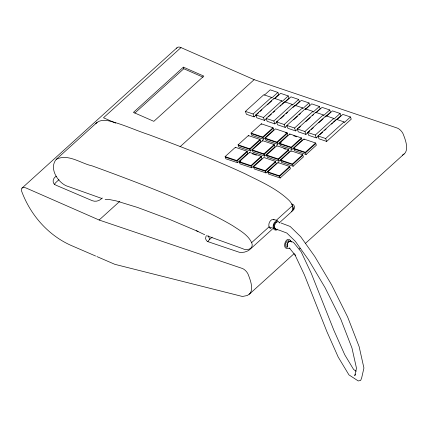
<?xml version="1.0" encoding="UTF-8"?>
<svg xmlns="http://www.w3.org/2000/svg" width="428" height="428" viewBox="0 0 428 428"><rect width="100%" height="100%" fill="white"/><g stroke="black" fill="none" stroke-linecap="round" stroke-linejoin="round"><path stroke-width="0.64" d="M355.395 374.131L354.78 375.725L356.487 368.246L351.966 348.039L340.784 319.186L325.045 287.611L308.583 259.908L295.325 241.301L286.835 233.046L279.27 230.189L275.627 229.253M54.468 184.393L55.373 182.97L58.973 179.632M274.787 223.298L273.856 225.005L274.027 227.776L275.589 229.253L276.274 229.285M275.857 222.844L274.562 225.224L274.755 227.958L276.317 229.435L277.317 229.135M275.097 222.726L277.125 222.046L276.477 222.014M291.291 211.721C294.929 208.746 291.875 203.364 289.382 200.716C276.804 188.438 260.229 181.424 244.736 173.634C213.358 159.05 181.028 146.66 148.618 134.595C134.943 130.128 121.82 123.697 107.728 120.643C104.148 120.198 100.168 120.129 97.124 122.355L56.266 159.35C48.91 167.974 57.266 181.75 66.206 185.779L102.051 198.549M95.754 123.788L97.124 122.355M96.83 256.543L114.843 264.327L242.457 296.486L247.4 295.481L249.861 293.608A25.867 12.589 47.8 0 0 251.252 290.783C252.402 285.176 250.161 279.58 248.176 274.434A6.447 3.135 47.8 0 0 245.03 270.175L244.441 269.694A6.292 3.066 47.8 0 0 242.082 268.372L99.136 220.024L25.98 187.951A8.052 3.916 47.8 0 0 21.491 190.813C30.265 214.984 48.653 236.053 72.599 246.073L95.615 256.019M305.619 243.216L404.872 153.251A25.867 12.589 47.8 0 0 406.268 150.421C407.419 144.814 405.172 139.218 403.187 134.071A6.447 3.135 47.8 0 0 400.041 129.818L399.452 129.331A6.292 3.066 47.8 0 0 397.098 128.009L254.152 79.662L180.991 47.588L103.485 117.77L115.678 123.114M21.962 188.143L176.973 47.781M56.319 176.197C52.521 178 51.617 183.928 56.212 185.308L92.325 200.711C95.776 202.08 99.868 200.78 102.228 197.987M183.387 67.148L133.424 112.387L153.834 121.333L203.798 76.098L183.387 67.148L183.799 68.737L203.006 77.158M134.825 113.078L183.799 68.737M99.136 220.024L119.872 201.251M180.097 146.713L254.152 79.662M258.517 112.869L254.093 116.876L246.421 114.281L245.415 111.398L263.782 94.765L271.454 97.359L271.694 98.044L277.895 92.432L278.66 94.625L273.749 99.077M264.499 95.021L270.223 89.837L277.895 92.432M245.415 111.398L253.087 113.992L271.454 97.359M266.43 118.604L264.461 120.38L256.789 117.791L255.784 114.902L274.15 98.274L281.822 100.864L282.063 101.554L288.263 95.936L289.034 98.135L282.154 104.362M259.989 111.537L261.952 109.755M267.361 104.86L271.78 100.858M274.867 98.526L280.597 93.341L288.263 95.936M255.784 114.902L263.455 117.497L281.822 100.864M277.777 121.22L274.83 123.89L267.163 121.295L266.157 118.412L284.524 101.778L292.19 104.373L292.431 105.058L298.637 99.446L299.402 101.645L293.014 107.428M268.393 116.823L271.341 114.153M273.305 112.371L274.781 111.039M280.185 106.144L281.169 105.256M285.241 102.035L290.965 96.851L298.637 99.446M225.107 156.6L235.379 147.302L247.02 151.239L247.791 153.438L237.519 162.736L225.872 158.799L225.107 156.6L236.754 160.537L237.519 162.736M238.08 144.851L248.352 135.553L259.999 139.491L260.764 141.689L250.492 150.988L238.851 147.05L238.08 144.851L249.727 148.789L250.492 150.988M251.054 133.103L261.326 123.804L272.973 127.742L273.738 129.941L263.471 139.239L251.825 135.302L251.054 133.103L262.701 137.04L263.471 139.239M266.157 118.412L273.824 121.006L292.19 104.373M287.167 125.618L285.203 127.4L277.531 124.805L276.525 121.916L294.892 105.288L302.564 107.877L302.799 108.568L309.005 102.95L309.77 105.149L305.346 109.156M280.731 118.551L284.171 115.437M286.134 113.655L287.605 112.323M295.133 105.973L301.333 100.355L309.005 102.95M236.754 160.537L247.02 151.239M249.727 148.789L259.999 139.491M262.701 137.04L272.973 127.742M247.213 151.79L236.946 161.089L225.299 157.151M260.187 140.042L249.92 149.34L238.273 145.402M273.166 128.293L262.894 137.591L251.247 133.654M239.279 161.677L249.545 152.379L261.192 156.316L261.957 158.515L251.691 167.813L240.044 163.876L239.279 161.677L250.926 165.615L251.691 167.813M252.253 149.928L262.519 140.63L274.166 144.568L274.937 146.767L264.665 156.065L253.018 152.127L252.253 149.928L263.899 153.866L264.665 156.065M265.226 138.18L275.498 128.882L287.145 132.819L287.91 135.018L277.638 144.316L265.997 140.379L265.226 138.18L276.873 142.117L277.638 144.316M240.937 160.896L239.466 162.228L251.113 166.166L261.385 156.867M276.525 121.916L284.192 124.511L302.564 107.877M297.535 129.122L295.571 130.904L287.9 128.309L286.894 125.425L305.26 108.792L312.932 111.387L313.173 112.072L319.374 106.46L320.139 108.659L315.72 112.66M293.555 119.835L297.487 116.272M298.958 114.939L300.435 113.602M250.926 165.615L261.192 156.316M263.899 153.866L274.166 144.568M276.873 142.117L287.145 132.819M274.359 145.119L264.092 154.417L252.445 150.474M286.894 125.425L294.566 128.02L312.932 111.387M253.574 166.786L263.841 157.483L275.488 161.426L276.253 163.624L265.986 172.923L254.339 168.98L253.574 166.786L265.216 170.724L265.986 172.923M266.548 155.038L276.814 145.734L288.461 149.677L289.232 151.876L278.96 161.174L267.313 157.231L266.548 155.038L278.195 158.975L278.96 161.174M279.521 143.284L289.793 133.985L301.44 137.928L302.205 140.127L291.933 149.426L280.286 145.483L279.521 143.284L291.168 147.227L291.933 149.426M281.18 142.508L279.714 143.835L291.361 147.772L301.628 138.474M309.872 130.85L305.94 134.413L298.268 131.819L297.262 128.93L315.629 112.302L323.3 114.897L323.541 115.581L329.742 109.964L330.512 112.163L325.103 117.058M298.519 128.234L300.483 126.453M305.892 121.563L310.311 117.556M312.28 115.774L313.751 114.442M315.869 112.987L322.075 107.369L329.742 109.964M297.262 128.93L304.934 131.524L323.3 114.897M265.216 170.724L275.488 161.426M278.195 158.975L288.461 149.677M291.168 147.227L301.44 137.928M318.277 136.136L316.308 137.918L308.642 135.323L307.63 132.439L326.002 115.806L333.669 118.401L333.91 119.091L340.11 113.474L340.881 115.672L333.508 122.344M311.343 129.518L313.312 127.737M318.716 122.841L323.14 118.84M275.68 161.971L265.408 171.275L253.761 167.332M288.654 150.223L278.387 159.526L266.74 155.583M326.719 116.063L332.444 110.879L340.11 113.474M267.741 171.858L278.013 162.56L289.66 166.503L290.425 168.702L280.153 178L268.511 174.057L267.741 171.858L279.388 175.801L280.153 178M280.72 160.109L290.986 150.811L302.633 154.754L303.399 156.948L293.132 166.251L281.485 162.308L280.72 160.109L292.361 164.052L293.132 166.251M293.694 148.361L303.96 139.063L315.607 143.006L316.378 145.199L306.106 154.503L294.459 150.56L293.694 148.361L305.341 152.304L306.106 154.503M307.63 132.439L315.302 135.034L333.669 118.401M318.004 135.944L336.371 119.316L344.042 121.91L344.278 122.595L350.484 116.978L351.249 119.177L326.682 141.427L319.01 138.833L318.004 135.944L325.671 138.538L326.682 141.427M319.748 134.804L322.696 132.134M324.665 130.353L326.136 129.021M331.545 124.125L332.524 123.237M337.087 119.567L342.812 114.383L350.484 116.978M279.388 175.801L289.66 166.503M292.361 164.052L302.633 154.754M305.341 152.304L315.607 143.006M207.869 241.681A9.127 5.243 -19.1 0 1 209.667 239.402L212.133 237.166M289.852 167.048L279.58 176.347L267.933 172.409M302.826 155.3L292.554 164.598L280.907 160.661M315.8 143.551L305.528 152.85L293.886 148.912M325.671 138.538L344.042 121.91M207.173 235.865L242.574 248.62C246.919 251.311 254.435 248.491 251.643 242.617L269.035 226.867C268.324 224.293 269.33 221.196 271.652 219.778C274.278 219.125 278.147 220.356 279.409 222.902M276.076 220.495L292.501 205.622M272.315 229.167L250.043 249.331A7.955 4.569 -19.1 0 1 247.566 251.006L244.554 252.119L241.467 252.499A8.619 4.949 -19.1 0 1 238.771 252.087L208.618 241.89A9.887 5.676 -19.1 0 1 206.451 240.584L205.536 238.637L206.012 236.352A9.127 5.243 -19.1 0 1 206.473 235.577M279.238 222.892L292.602 210.795A7.955 4.569 -19.1 0 0 294.164 208.811L294.582 206.82L293.785 205.124A8.619 4.949 -19.1 0 0 291.891 203.985L293.752 209.313L292.495 208.885M249.16 294.341L294.229 253.531M299.177 249.048L300.172 248.149M404.171 153.978L402.411 155.123M56.266 159.35C67.95 153.24 80.94 163.523 92.127 165.871C119.573 175.849 146.906 186.148 173.864 197.388C193.868 205.895 213.904 214.567 232.634 225.663C239.605 230.35 247.908 234.688 251.643 242.617M356.208 371.22L353.651 369.551L344.733 354.742L333.84 330.223L311.247 273.241L301.151 251.814L293.474 242.339L290.168 241.028L288.269 242.088L287.076 244.618L287.284 247.127M276.798 229.991C271.01 231.505 272.625 220.388 277.633 221.051M288.467 248.336C280.634 250.273 286.466 233.768 290.96 241.232M288.986 240.563L287.022 241.092L285.615 243.388L285.594 246.1L286.969 247.641M290.478 241.05L288.515 241.579L287.113 243.869L287.258 246.774M105.149 199.657L109.097 199.485L116.261 200.914L137.532 207.452L170.157 219.634L198.014 231.473M274.027 227.776L274.755 227.958M319.374 106.46L311.702 103.865L305.501 109.482L305.26 108.792M285.497 132.744L287.332 133.37L277.066 142.668L265.419 138.726M293.661 135.783L296.727 136.816M283.753 148.564L285.588 149.19M252.188 153.754L256.479 155.209M273.337 228.402L269.035 226.867L269.463 227.744L270.812 228.718M281.062 223.02L290.157 226.455L300.633 236.631L314.714 256.404L331.588 284.797L347.659 317.036L359.145 346.68L363.923 368.016L361.697 377.774L360.676 380.439L358.225 380.947L348.927 374.864L338.19 357.038L326.949 331.743L304.388 274.835L294.924 254.751L295.39 255.42L289.328 247.94L289.965 248.62L288.777 248.149M273.337 219.516L274.075 219.858M196.42 230.746L204.691 234.715M290.168 241.028L291.661 242.05M315.302 135.034L316.308 137.918M304.934 131.524L305.94 134.413M303.96 139.063L304.153 139.614M294.566 128.02L295.571 130.904M289.793 133.985L289.986 134.536M284.192 124.511L285.203 127.4M290.986 150.811L291.179 151.362M273.824 121.006L274.83 123.89M276.814 145.734L277.007 146.285M263.455 117.497L264.461 120.38M278.013 162.56L278.205 163.111M261.326 123.804L261.519 124.35M262.519 140.63L262.712 141.176M253.087 113.992L254.093 116.876M248.352 135.553L248.545 136.099M249.545 152.379L249.738 152.924M235.379 147.302L235.566 147.847M208.425 235.855L209.667 239.402M176.657 48.289A8.052 3.916 47.8 0 1 180.985 47.567"/></g></svg>
